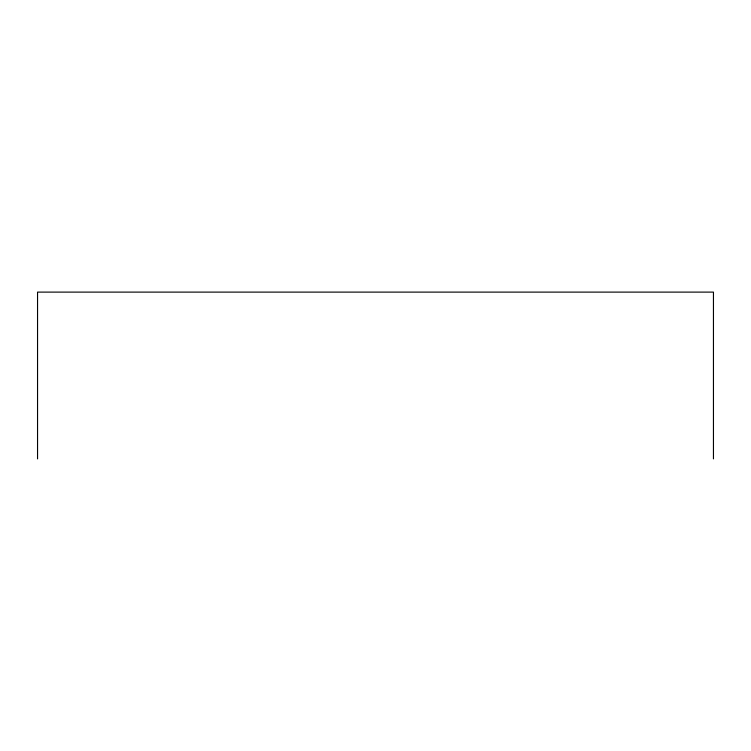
<?xml version="1.0" encoding="UTF-8"?>
<svg xmlns="http://www.w3.org/2000/svg" width="751" height="751" viewBox="0 0 751 751"><rect width="100%" height="100%" fill="white"/><g stroke="black" fill="none" stroke-linecap="round" stroke-linejoin="round"><path stroke-width="1.13" d="M713.45 458.889L713.45 292.111L37.55 292.111L37.55 458.889"/></g></svg>
